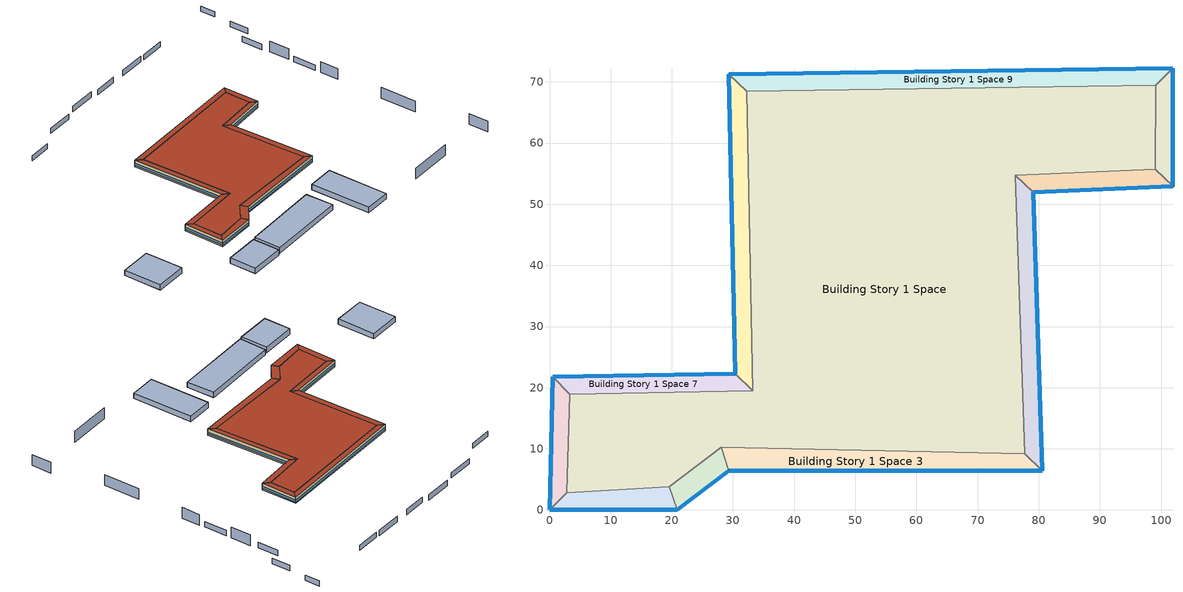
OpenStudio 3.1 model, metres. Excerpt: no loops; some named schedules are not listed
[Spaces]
Building Story 1 Space
 floor ground: 99.05,55.73 76.13,54.69 77.68,9.22 28.06,10.22 19.61,3.79 2.86,2.8 3.32,18.94 33.21,19.5 32.21,68.49 99.13,69.42 z0
 wall adiabatic (Typical Interior Wall): 76.13,54.69 99.05,55.73 99.13,69.42 32.21,68.49 33.21,19.5 3.32,18.94 2.86,2.8 19.61,3.79 28.06,10.22 77.68,9.22 76.13,54.69 z0:3.6
 roof outside: 99.13,69.42 32.21,68.49 33.21,19.5 3.32,18.94 2.86,2.8 19.61,3.79 28.06,10.22 77.68,9.22 76.13,54.69 99.05,55.73 z3.6
Building Story 1 Space 1
 floor ground: 101.94,52.96 79.06,51.97 76.13,54.69 99.05,55.73 z0
 wall outside: 79.06,51.97 101.94,52.96 z0:3.6
 wall adiabatic (Typical Interior Wall): 101.94,52.96 99.05,55.73 76.13,54.69 79.06,51.97 z0:3.6
 window: 79.09,51.97 101.91,52.96 z0.76:1.84
 roof outside: 99.05,55.73 76.13,54.69 79.06,51.97 101.94,52.96 z3.6
Building Story 1 Space 2
 floor ground: 79.06,51.97 80.56,6.43 77.68,9.22 76.13,54.69 z0
 wall outside: 80.56,6.43 79.06,51.97 z0:3.6
 wall adiabatic (Typical Interior Wall): 79.06,51.97 76.13,54.69 77.68,9.22 80.56,6.43 z0:3.6
 window: 80.55,6.46 79.06,51.94 z0.76:1.84
 roof outside: 76.13,54.69 77.68,9.22 80.56,6.43 79.06,51.97 z3.6
Building Story 1 Space 3
 floor ground: 80.56,6.43 29.34,6.43 28.06,10.22 77.68,9.22 z0
 wall outside: 29.34,6.43 80.56,6.43 z0:3.6
 wall adiabatic (Typical Interior Wall): 80.56,6.43 77.68,9.22 28.06,10.22 29.34,6.43 z0:3.6
 window: 29.36,6.43 80.53,6.43 z0.76:1.84
 roof outside: 77.68,9.22 28.06,10.22 29.34,6.43 80.56,6.43 z3.6
Building Story 1 Space 4
 floor ground: 29.34,6.43 20.88,0 19.61,3.79 28.06,10.22 z0
 wall outside: 20.88,0 29.34,6.43 z0:3.6
 wall adiabatic (Typical Interior Wall): 29.34,6.43 28.06,10.22 19.61,3.79 20.88,0 z0:3.6
 window: 20.91,0.02 29.32,6.42 z0.76:1.85
 roof outside: 28.06,10.22 19.61,3.79 20.88,0 29.34,6.43 z3.6
Building Story 1 Space 5
 floor ground: 20.88,0 0,0 2.86,2.8 19.61,3.79 z0
 wall outside: 0,0 20.88,0 z0:3.6
 wall adiabatic (Typical Interior Wall): 20.88,0 19.61,3.79 2.86,2.8 0,0 z0:3.6
 window: 0.03,0 20.86,0 z0.76:1.84
 roof outside: 19.61,3.79 2.86,2.8 0,0 20.88,0 z3.6
Building Story 1 Space 6
 floor ground: 0,0 0.5,21.78 3.32,18.94 2.86,2.8 z0
 wall outside: 0.5,21.78 0,0 z0:3.6
 wall adiabatic (Typical Interior Wall): 0,0 2.86,2.8 3.32,18.94 0.5,21.78 z0:3.6
 window: 0.5,21.75 0,0.03 z0.76:1.84
 roof outside: 2.86,2.8 3.32,18.94 0.5,21.78 0,0 z3.6
Building Story 1 Space 7
 floor ground: 0.5,21.78 30.33,22.27 33.21,19.5 3.32,18.94 z0
 wall outside: 30.33,22.27 0.5,21.78 z0:3.6
 wall adiabatic (Typical Interior Wall): 0.5,21.78 3.32,18.94 33.21,19.5 30.33,22.27 z0:3.6
 window: 30.31,22.27 0.52,21.78 z0.76:1.84
 roof outside: 3.32,18.94 33.21,19.5 30.33,22.27 0.5,21.78 z3.6
Building Story 1 Space 8
 floor ground: 30.33,22.27 29.34,71.27 32.21,68.49 33.21,19.5 z0
 wall outside: 29.34,71.27 30.33,22.27 z0:3.6
 wall adiabatic (Typical Interior Wall): 30.33,22.27 33.21,19.5 32.21,68.49 29.34,71.27 z0:3.6
 window: 29.34,71.25 30.33,22.3 z0.76:1.84
 roof outside: 33.21,19.5 32.21,68.49 29.34,71.27 30.33,22.27 z3.6
Building Story 1 Space 9
 floor ground: 29.34,71.27 101.94,72.26 99.13,69.42 32.21,68.49 z0
 wall outside: 101.94,72.26 29.34,71.27 z0:3.6
 wall adiabatic (Typical Interior Wall): 29.34,71.27 32.21,68.49 99.13,69.42 101.94,72.26 z0:3.6
 window: 101.91,72.26 29.36,71.27 z0.76:1.84
 roof outside: 32.21,68.49 99.13,69.42 101.94,72.26 29.34,71.27 z3.6
Building Story 1 Space 10
 floor ground: 101.94,72.26 101.94,52.96 99.05,55.73 99.13,69.42 z0
 wall outside: 101.94,52.96 101.94,72.26 z0:3.6
 wall adiabatic (Typical Interior Wall): 101.94,72.26 99.13,69.42 99.05,55.73 101.94,52.96 z0:3.6
 window: 101.94,52.99 101.94,72.24 z0.76:1.84
 roof outside: 99.13,69.42 99.05,55.73 101.94,52.96 101.94,72.26 z3.6
shading: 121.02,-40.47 97.42,-40.52 / 148.05,-34.73 148.05,-45.37 / 141.68,11 141.68,-8.55 / 142.32,75.14 142.32,64.38 / 142.49,46.2 142.49,36.3 z0:6; 141.58,90.24 141.58,79.1 / 142.32,61.28 142.32,49.03 / 148.36,102.02 148.36,92.12 / 150.59,120.34 150.59,112.42 / 28.72,118.83 42.93,118.83 / 49.15,120.81 63.94,120.81 / 67.05,119.45 79.48,119.45 / 86.57,119.21 100.86,119.21 / 102.73,118.83 115.91,118.83 / 5.54,112.76 17.62,112.76 / 9.59,-10.68 -8.98,-10.68 / -8.98,-10.68 -8.98,-25.17 / -8.98,-25.17 9.59,-25.17 / 9.59,-25.17 9.59,-10.68 / 11.09,-24.67 54.25,-24.17 / 54.25,-24.17 53.75,-9.18 / 53.75,-9.18 11.59,-10.18 / 11.59,-10.18 11.09,-24.67 / 76.05,-39.07 76.05,-6.4 / 76.05,-6.4 62.12,-6.4 / 62.12,-6.4 62.12,-39.07 / 62.12,-39.07 76.05,-39.07 / -45.62,2.8 -28.56,2.8 / -28.56,2.8 -28.56,23.29 / -28.56,23.29 -45.62,23.29 / -45.62,23.29 -45.62,2.8 z0:3; 9.59,-25.17 -8.98,-25.17 -8.98,-10.68 9.59,-10.68 z0; 9.59,-10.68 -8.98,-10.68 -8.98,-25.17 9.59,-25.17 z3; 53.75,-9.18 11.59,-10.18 11.09,-24.67 54.25,-24.17 z3; 54.25,-24.17 11.09,-24.67 11.59,-10.18 53.75,-9.18 z0; 76.05,-39.07 62.12,-39.07 62.12,-6.4 76.05,-6.4 z0; 76.05,-6.4 62.12,-6.4 62.12,-39.07 76.05,-39.07 z3; -28.56,23.29 -28.56,2.8 -45.62,2.8 -45.62,23.29 z0; -45.62,23.29 -45.62,2.8 -28.56,2.8 -28.56,23.29 z3
[Site]
Long Beach Daugherty Fld_CA_USA: Latitude {deg}=33.7117; Longitude {deg}=-117.995; Time Zone {hr}=-8; Elevation {m}=8; Terrain=City
[Site:WaterMainsTemperature]
Calculation Method=Correlation; Annual Average Outdoor Air Temperature {C}=17.475; Maximum Difference In Monthly Average Outdoor Air Temperatures {deltaC}=8.8
[SizingPeriod:DesignDay] Barometric Pressure {Pa}=101229; Sky Clearness=0; Rain Indicator=0; Snow Indicator=0; Day of Month=21; Daylight Saving Time Indicator=0; Humidity Indicating Type=Wetbulb; Dry-Bulb Temperature Range Modifier Type=DefaultMultipliers
Name | Maximum Dry-Bulb Temperature {C} | Daily Dry-Bulb Temperature Range {deltaC} | Humidity Indicating Conditions at Maximum Dry-Bulb | Wind Speed {m/s} | Wind Direction {deg} | Month | Day Type | Solar Model Indicator | ASHRAE Taub | ASHRAE Taud
Long Beach Daugherty Fld Ann Clg .4% Condns DB=>MWB 1 | 32.9 | 9.5 | 20 | 4.1 | 280 | 8 | SummerDesignDay | ASHRAETau | 0.45 | 2.074
Long Beach Daugherty Fld Ann Clg .4% Condns WB=>MDB 1 | 28.8 | 9.5 | 22.5 | 4.1 | 280 | 8 | SummerDesignDay | ASHRAETau | 0.45 | 2.074
Long Beach Daugherty Fld Ann Htg 99.6% Condns DB 1 | 5.1 | 0 | 5.1 | 1.2 | 300 | 12 | WinterDesignDay | ASHRAEClearSky
[ClimateZones]
Climate Zone Institution Name 1=CEC; Climate Zone Document Name 1=California Climate Zone Descriptions; Climate Zone Document Year 1=1995; Climate Zone Value 1=6
[Site:GroundTemperature:FCfactorMethod]
January Ground Temperature {C}=18.1; February Ground Temperature {C}=13.6; March Ground Temperature {C}=12.6; April Ground Temperature {C}=12.5; May Ground Temperature {C}=13.9; June Ground Temperature {C}=13.8; July Ground Temperature {C}=13.9; August Ground Temperature {C}=16.8; September Ground Temperature {C}=19.4; October Ground Temperature {C}=21; November Ground Temperature {C}=20; December Ground Temperature {C}=20.6
[Building]
Oak Ln 17241: Nominal Floor to Floor Height {m}=3.6; Default Construction Set=Res DEER 2003 - EPr - CEC T24-CEC6; Standards Number of Stories=1; Standards Number of Above Ground Stories=1; Standards Building Type=EPr; Standards Number of Living Units=0
[DefaultConstructionSet]
Res DEER 2003 - EPr - CEC T24-CEC6: Default Exterior Surface Constructions=Default Surface Constructions 1; Default Interior Surface Constructions=Default Surface Constructions 2; Default Ground Contact Surface Constructions=Default Surface Constructions 3; Default Exterior SubSurface Constructions=Default Sub Surface Constructions 1; Default Interior SubSurface Constructions=Default Sub Surface Constructions 2; Interior Partition Construction=Typical Interior Partition
[DefaultSurfaceConstructions]
Name | Floor Construction | Wall Construction | Roof Ceiling Construction
Default Surface Constructions 1 | DEER Uncarpeted 6in Slab Floor | DEER Insulated Wood Framed Exterior Wall R-11.31 | DEER Wood Framed Roof R-12.82
Default Surface Constructions 2 | DEER Carpeted 6in Slab Floor | Typical Interior Wall | DEER Carpeted 6in Slab Floor
Default Surface Constructions 3 | DEER Carpeted 6in Slab Floor | Typical Uninsulated Basement Mass Wall
[Construction]
DEER Uncarpeted 6in Slab Floor: Typical Insulation R-9.81, 6 in. Normalweight Concrete Floor
DEER Insulated Wood Framed Exterior Wall R-11.31: 25mm Stucco, 5/8 in. Gypsum Board, Typical Insulation R-9.81, 5/8 in. Gypsum Board
DEER Wood Framed Roof R-12.82: Roof Membrane, Typical Insulation R-12.31, Metal Roof Surface
DEER Carpeted 6in Slab Floor: Typical Insulation, 6 in. Normalweight Concrete Floor, Typical Carpet Pad
Typical Interior Wall: G01 13mm gypsum board, G01 13mm gypsum board
Typical Uninsulated Basement Mass Wall: 8 in. Concrete Block Basement Wall
DEER Metal Framed Window U-0.77 SHGC 0.61: Simple Glazing U-1.23 SHGC 0.61
DEER Metal Framed Window U-0.77 SHGC 0.61 1: Simple Glazing U-1.23 SHGC 0.61 1
Typical Uninsulated Swinging Door: Typical Insulation
U 0.98 SHGC 0.68 Sgl Ref-B-H Clr 6mm: REF B CLEAR HI 6MM
Typical Insulated Metal Door: F08 Metal surface, Typical Insulation
DEER Skylight U-1.42 SHGC 0.61: Simple Glazing U-1.23 SHGC 0.61 2
Typical Interior Window: Clear 3mm
Typical Interior Door; Typical Interior Partition: G05 25mm wood
InteriorFurnishings 1: Std Wood 6inch 1
InteriorFurnishings 2: Std Wood 6inch 2
[Material:NoMass] Roughness=Smooth; Thermal Absorptance=0.9; Solar Absorptance=0.7
Name | Thermal Resistance {m2-K/W} | Visible Absorptance
Typical Insulation R-9.81 | 1.72823 | 0.7
Typical Insulation R-12.31 | 2.16849 | 0.7
Typical Insulation | 0.0282222 | 0.7
Typical Carpet Pad | 0.21648 | 0.8
[Material] Thermal Absorptance=0.9
Name | Roughness | Thickness {m} | Conductivity {W/m-K} | Density {kg/m3} | Specific Heat {J/kg-K} | Solar Absorptance | Visible Absorptance
6 in. Normalweight Concrete Floor | MediumRough | 0.1524 | 2.31 | 2322 | 832 | 0.7 | 0.7
25mm Stucco | Smooth | 0.0254 | 0.72 | 1856 | 840 | 0.7 | 0.7
5/8 in. Gypsum Board | MediumSmooth | 0.0159 | 0.16 | 800 | 1090 | 0.7 | 0.7
Roof Membrane | VeryRough | 0.0095 | 0.16 | 1121.29 | 1460 | 0.7 | 0.7
Metal Roof Surface; F08 Metal surface | Smooth | 0.0008 | 45.28 | 7824 | 500 | 0.7 | 0.7
G01 13mm gypsum board | Smooth | 0.0127 | 0.160031 | 800.001 | 1090.73 | 0.7 | 0.5
8 in. Concrete Block Basement Wall | MediumRough | 0.2032 | 1.326 | 1842 | 912 | 0.7 | 0.7
G05 25mm wood | MediumSmooth | 0.0254 | 0.15 | 608 | 1630 | 0.5 | 0.5
Std Wood 6inch 1; Std Wood 6inch 2 | MediumSmooth | 0.15 | 0.12 | 540 | 1210 | 0.7 | 0.7
[DefaultSubSurfaceConstructions]
Name | Fixed Window Construction | Operable Window Construction | Door Construction | Glass Door Construction | Overhead Door Construction | Skylight Construction | Tubular Daylight Dome Construction | Tubular Daylight Diffuser Construction
Default Sub Surface Constructions 1 | DEER Metal Framed Window U-0.77 SHGC 0.61 | DEER Metal Framed Window U-0.77 SHGC 0.61 1 | Typical Uninsulated Swinging Door | U 0.98 SHGC 0.68 Sgl Ref-B-H Clr 6mm | Typical Insulated Metal Door | DEER Skylight U-1.42 SHGC 0.61 | Typical Interior Window | Typical Interior Window
Default Sub Surface Constructions 2 | Typical Interior Window | Typical Interior Window | Typical Interior Door
[WindowMaterial:SimpleGlazingSystem] U-Factor {W/m2-K}=7; Solar Heat Gain Coefficient=0.61; Visible Transmittance=0.25
Simple Glazing U-1.23 SHGC 0.61; Simple Glazing U-1.23 SHGC 0.61 1; Simple Glazing U-1.23 SHGC 0.61 2
[WindowMaterial:Glazing] Optical Data Type=SpectralAverage; Infrared Transmittance at Normal Incidence=0; Front Side Infrared Hemispherical Emissivity=0.84; Conductivity {W/m-K}=0.9; Dirt Correction Factor for Solar and Visible Transmittance=1; Solar Diffusing=No
Name | Thickness {m} | Solar Transmittance at Normal Incidence | Front Side Solar Reflectance at Normal Incidence | Back Side Solar Reflectance at Normal Incidence | Visible Transmittance at Normal Incidence | Front Side Visible Reflectance at Normal Incidence | Back Side Visible Reflectance at Normal Incidence | Back Side Infrared Hemispherical Emissivity
REF B CLEAR HI 6MM | 0.006 | 0.24 | 0.16 | 0.32 | 0.3 | 0.16 | 0.29 | 0.6
Clear 3mm | 0.003 | 0.837 | 0.075 | 0.075 | 0.898 | 0.081 | 0.081 | 0.84
[People:Definition] Number of People Calculation Method=People/Area; Fraction Radiant=0.3
Name | People per Space Floor Area {person/m2}
EPr Classroom People Definition | 0.358438
EPr CorridorStairway People Definition | 0.0721182
EPr Dining People Definition | 0.477918
EPr Gymnasium People Definition | 0.14316
EPr Kitchen People Definition | 0.0355209
[Lights:Definition] Design Level Calculation Method=Watts/Area
Name | Watts per Space Floor Area {W/m2}
EPr Classroom Lights Definition (-67.53 percent change) | 4.1935
EPr CorridorStairway Lights Definition (-67.53 percent change) | 2.09675
EPr Dining Lights Definition (-67.53 percent change) | 4.54296
EPr Gymnasium Lights Definition (-67.53 percent change) | 3.49459
EPr Kitchen Lights Definition (-67.53 percent change) | 5.9408
[ElectricEquipment:Definition] Design Level Calculation Method=Watts/Area; Fraction Latent=0; Fraction Radiant=0.5
Name | Watts per Space Floor Area {W/m2} | Fraction Lost
EPr Classroom Elec Equip Definition (103.32 percent change) | 21.8847 | 0
EPr CorridorStairway Elec Equip Definition (103.32 percent change) | 4.37694 | 0
EPr Dining Elec Equip Definition (103.32 percent change); EPr Gymnasium Elec Equip Definition (103.32 percent change) | 10.9423 | 0
EPr Kitchen Elec Equip Definition (103.32 percent change) | 31.8422
[DesignSpecification:OutdoorAir]
Blended OA: Outdoor Air Method=Sum; Outdoor Air Flow per Person {m3/s-person}=0; Outdoor Air Flow per Floor Area {m3/s-m2}=0.0022733; Outdoor Air Flow Rate {m3/s}=0; Outdoor Air Flow Air Changes per Hour {1/hr}=0
[DefaultScheduleSet]
Story Ground Blended Space Type Schedule Set
[GasEquipment:Definition]
EPr Kitchen Gas Equip Definition: Design Level Calculation Method=Watts/Area; Watts per Space Floor Area {W/m2}=10.284; Fraction Latent=0.1
[SpaceInfiltration:DesignFlowRate] Space or SpaceType=Story Ground Blended Space Type; Schedule=Always On Discrete; Design Flow Rate Calculation Method=Flow/ExteriorArea; Constant Term Coefficient=0; Temperature Term Coefficient=0; Velocity Term Coefficient=0.224; Velocity Squared Term Coefficient=0
Name | Flow per Exterior Surface Area {m3/s-m2}
EPr Classroom A  - Story Ground Infiltration; EPr Classroom C  - Story Ground Infiltration | 5.09024e-06
EPr Classroom A end_a - Story Ground Infiltration; EPr Classroom C end_a - Story Ground Infiltration; EPr Gymnasium A end_b - Story Ground Infiltration; EPr Gymnasium C end_b - Story Ground Infiltration | 1.04089e-06
EPr Classroom B end_a - Story Ground Infiltration; EPr Gymnasium B end_b - Story Ground Infiltration | 4.25221e-06
EPr CorridorStairway A  - Story Ground Infiltration; EPr CorridorStairway C  - Story Ground Infiltration | 1.05862e-06
EPr Dining A  - Story Ground Infiltration; EPr Dining C  - Story Ground Infiltration | 1.58793e-06
EPr Gymnasium A  - Story Ground Infiltration; EPr Gymnasium C  - Story Ground Infiltration | 1.06748e-06
EPr Kitchen A  - Story Ground Infiltration; EPr Kitchen C  - Story Ground Infiltration | 7.41034e-07
[Exterior:Lights:Definition]
Name | Design Level {W}
Parking Areas and Drives Def (W/ft^2) | 0.00685608
Building Facades Def (W/ft^2) | 0.0342804
Main Entries Def (W/ft) | 5.14206
Other Doors Def (W/ft) | 3.42804
[Exterior:Lights] Control Option=AstronomicalClock
Name | Exterior Lights Definition | Schedule | Multiplier
Parking Areas and Drives | Parking Areas and Drives Def (W/ft^2) | Always On Discrete | 18592.3
Building Facades | Building Facades Def (W/ft^2) | Schedule Ruleset 1 | 9153.29
Main Entries | Main Entries Def (W/ft) | Always On Discrete | 74.4736
Other Doors | Other Doors Def (W/ft) | Always On Discrete | 61.4407
[ThermostatSetpoint:DualSetpoint] Heating Setpoint Temperature Schedule=D_EPr_All_HTemp_Yr 1 adjusted by 0 F; Cooling Setpoint Temperature Schedule=D_EPr_All_CTemp_Yr 1 adjusted by 0 F
Story Ground Blended Space Type Thermostat; Story Ground Blended Space Type Thermostat 1; Story Ground Blended Space Type Thermostat 2; Story Ground Blended Space Type Thermostat 3; Story Ground Blended Space Type Thermostat 4; Story Ground Blended Space Type Thermostat 5; Story Ground Blended Space Type Thermostat 6; Story Ground Blended Space Type Thermostat 7; Story Ground Blended Space Type Thermostat 8; Story Ground Blended Space Type Thermostat 9; Story Ground Blended Space Type Thermostat 10
[InternalMass:Definition] Design Level Calculation Method=SurfaceArea/Area; Surface Area per Space Floor Area=2
Name | Construction
Internal Mass Definition 2 | InteriorFurnishings 1
Internal Mass Definition 3 | InteriorFurnishings 2
[InternalMass]
Name | Internal Mass Definition | Space or SpaceType | Multiplier
EPr Kitchen B  - Story Ground Mass | Internal Mass Definition 2 | Story Ground Blended Space Type | 0.0562345
EPr Classroom C end_a - Story Ground Mass; EPr Gymnasium C end_b - Story Ground Mass; EPr Classroom A end_a - Story Ground Mass; EPr Gymnasium A end_b - Story Ground Mass | Internal Mass Definition 2 | Story Ground Blended Space Type | 0.00483393
EPr Classroom B end_a - Story Ground Mass; EPr Gymnasium B end_b - Story Ground Mass | Internal Mass Definition 2 | Story Ground Blended Space Type | 0.0394948
EPr Classroom A  - Story Ground Mass; EPr Classroom C  - Story Ground Mass | Internal Mass Definition 2 | Story Ground Blended Space Type | 0.0472785
EPr Classroom B  - Story Ground Mass | Internal Mass Definition 2 | Story Ground Blended Space Type | 0.38628
EPr Kitchen A  - Story Ground Mass; EPr Kitchen C  - Story Ground Mass | Internal Mass Definition 2 | Story Ground Blended Space Type | 0.00688277
EPr Gymnasium B  - Story Ground Mass | Internal Mass Definition 2 | Story Ground Blended Space Type | 0.0810077
EPr CorridorStairway A  - Story Ground Mass; EPr CorridorStairway C  - Story Ground Mass | Internal Mass Definition 2 | Story Ground Blended Space Type | 0.00983253
EPr CorridorStairway B  - Story Ground Mass | Internal Mass Definition 2 | Story Ground Blended Space Type | 0.0803349
EPr Dining A  - Story Ground Mass; EPr Dining C  - Story Ground Mass | Internal Mass Definition 2 | Story Ground Blended Space Type | 0.0147488
EPr Dining B  - Story Ground Mass | Internal Mass Definition 2 | Story Ground Blended Space Type | 0.120502
EPr Gymnasium A  - Story Ground Mass; EPr Gymnasium C  - Story Ground Mass | Internal Mass Definition 2 | Story Ground Blended Space Type | 0.00991486
Building Story 1 Space 4 Mass | Internal Mass Definition 3 | Building Story 1 Space 4 | 1
Building Story 1 Space Mass | Internal Mass Definition 3 | Building Story 1 Space | 1
Building Story 1 Space 7 Mass | Internal Mass Definition 3 | Building Story 1 Space 7 | 1
Building Story 1 Space 1 Mass | Internal Mass Definition 3 | Building Story 1 Space 1 | 1
Building Story 1 Space 6 Mass | Internal Mass Definition 3 | Building Story 1 Space 6 | 1
Building Story 1 Space 2 Mass | Internal Mass Definition 3 | Building Story 1 Space 2 | 1
Building Story 1 Space 3 Mass | Internal Mass Definition 3 | Building Story 1 Space 3 | 1
Building Story 1 Space 5 Mass | Internal Mass Definition 3 | Building Story 1 Space 5 | 1
Building Story 1 Space 9 Mass | Internal Mass Definition 3 | Building Story 1 Space 9 | 1
Building Story 1 Space 8 Mass | Internal Mass Definition 3 | Building Story 1 Space 8 | 1
Building Story 1 Space 10 Mass | Internal Mass Definition 3 | Building Story 1 Space 10 | 1
[People] Space or SpaceType=Story Ground Blended Space Type; Work Efficiency Schedule=Work Efficiency Schedule; Clothing Insulation Schedule=Clothing Schedule; Air Velocity Schedule=Air Velocity Schedule
Name | People Definition | Number of People Schedule | Activity Level Schedule | Multiplier
EPr Gymnasium People 1 | EPr Gymnasium People Definition | D_EPr_Gym_Occup_Yr | DEER Activity 331W/person | 0.15
EPr Dining People 1 | EPr Dining People Definition | D_EPr_Caf_Occup_Yr | DEER Activity 161W/person | 0.15
EPr Classroom People 1 | EPr Classroom People Definition | D_EPr_Clrm_Occup_Yr | DEER Activity 117W/person | 0.53
EPr CorridorStairway People 1 | EPr CorridorStairway People Definition | D_EPr_Clrm_Occup_Yr | DEER Activity 147W/person | 0.1
EPr Kitchen People 1 | EPr Kitchen People Definition | D_EPr_Ktchn_Occup_Yr | DEER Activity 220W/person | 0.07
[Lights] Space or SpaceType=Story Ground Blended Space Type; Fraction Replaceable=0
Name | Lights Definition | Schedule | Multiplier
EPr Gymnasium Lights 1 | EPr Gymnasium Lights Definition (-67.53 percent change) | D17_EPr_Gym_LF_Yr | 0.15
EPr Dining Lights 1 | EPr Dining Lights Definition (-67.53 percent change) | D17_EPr_Din_LF_Yr | 0.15
EPr Classroom Lights 1 | EPr Classroom Lights Definition (-67.53 percent change) | D17_EPr_Clrm_LF_Yr | 0.53
EPr CorridorStairway Lights 1 | EPr CorridorStairway Lights Definition (-67.53 percent change) | D17_EPr_Cordr_LF_Yr | 0.1
EPr Kitchen Lights 1 | EPr Kitchen Lights Definition (-67.53 percent change) | D17_EPr_Ktchn_LF_Yr | 0.07
[ElectricEquipment] Space or SpaceType=Story Ground Blended Space Type
Name | Electric Equipment Definition | Schedule | Multiplier
EPr Gymnasium Elec Equip 1 | EPr Gymnasium Elec Equip Definition (103.32 percent change) | D_EPr_Gym_Misc_Yr | 0.15
EPr Dining Elec Equip 1 | EPr Dining Elec Equip Definition (103.32 percent change) | D_EPr_Caf_Misc_Yr | 0.15
EPr Classroom Elec Equip 1 | EPr Classroom Elec Equip Definition (103.32 percent change) | D_EPr_Clrm_Misc_Yr | 0.53
EPr CorridorStairway Elec Equip 1 | EPr CorridorStairway Elec Equip Definition (103.32 percent change) | D_EPr_Clrm_Misc_Yr | 0.1
EPr Kitchen Elec Equip 1 | EPr Kitchen Elec Equip Definition (103.32 percent change) | D_EPr_Ktchn_Misc_Yr | 0.07
[GasEquipment]
EPr Kitchen Gas Equip 1: Gas Equipment Definition=EPr Kitchen Gas Equip Definition; Space or SpaceType=Story Ground Blended Space Type; Schedule=D_EPr_Ktchn_Cook_Yr; Multiplier=0.07
[SpaceType]
Story Ground Blended Space Type: Default Schedule Set=Story Ground Blended Space Type Schedule Set; Design Specification Outdoor Air Object=Blended OA; Standards Building Type=EPr; Standards Space Type=Classroom
[Space] Space Type=Story Ground Blended Space Type; Building Story=Building Story 1
Name | Thermal Zone
Building Story 1 Space | Building Story 1 ThermalZone
Building Story 1 Space 1 | Building Story 1 ThermalZone 1
Building Story 1 Space 2 | Building Story 1 ThermalZone 2
Building Story 1 Space 3 | Building Story 1 ThermalZone 3
Building Story 1 Space 4 | Building Story 1 ThermalZone 4
Building Story 1 Space 5 | Building Story 1 ThermalZone 5
Building Story 1 Space 6 | Building Story 1 ThermalZone 6
Building Story 1 Space 7 | Building Story 1 ThermalZone 7
Building Story 1 Space 8 | Building Story 1 ThermalZone 8
Building Story 1 Space 9 | Building Story 1 ThermalZone 9
Building Story 1 Space 10 | Building Story 1 ThermalZone 10
[BuildingStory]
Building Story 1: Nominal Z Coordinate {m}=3.6; Nominal Floor to Floor Height {m}=3.6
[ThermalZone] Use Ideal Air Loads=No
Name | Thermostat
Building Story 1 ThermalZone | Story Ground Blended Space Type Thermostat
Building Story 1 ThermalZone 1 | Story Ground Blended Space Type Thermostat 1
Building Story 1 ThermalZone 2 | Story Ground Blended Space Type Thermostat 3
Building Story 1 ThermalZone 3 | Story Ground Blended Space Type Thermostat 4
Building Story 1 ThermalZone 4 | Story Ground Blended Space Type Thermostat 5
Building Story 1 ThermalZone 5 | Story Ground Blended Space Type Thermostat 6
Building Story 1 ThermalZone 6 | Story Ground Blended Space Type Thermostat 7
Building Story 1 ThermalZone 7 | Story Ground Blended Space Type Thermostat 8
Building Story 1 ThermalZone 8 | Story Ground Blended Space Type Thermostat 9
Building Story 1 ThermalZone 9 | Story Ground Blended Space Type Thermostat 10
Building Story 1 ThermalZone 10 | Story Ground Blended Space Type Thermostat 2
[Schedule:Ruleset]
Name | Default Day Schedule | Summer Design Day Schedule | Winter Design Day Schedule
Clothing Schedule | Clothing Schedule Default Winter Clothes
Air Velocity Schedule | Air Velocity Schedule Default
Work Efficiency Schedule | Work Efficiency Schedule Default
D_EPr_Clrm_Occup_Yr | D_EPr_Clrm_Occup_Yr Default | D_EPr_Clrm_Occup_Yr Summer Design Day | D_EPr_Clrm_Occup_Yr Winter Design Day 4
DEER Activity 117W/person | DEER Activity 117W/person Default | DEER Activity 117W/person Summer Design Day | DEER Activity 117W/person Winter Design Day
D17_EPr_Clrm_LF_Yr | D17_EPr_Clrm_LF_Yr Default | D17_EPr_Clrm_LF_Yr Summer Design Day | D17_EPr_Clrm_LF_Yr Winter Design Day 4
D_EPr_Clrm_Misc_Yr | D_EPr_Clrm_Misc_Yr Default | D_EPr_Clrm_Misc_Yr Summer Design Day | D_EPr_Clrm_Misc_Yr Winter Design Day 4
DEER Activity 147W/person | DEER Activity 147W/person Default | DEER Activity 147W/person Summer Design Day | DEER Activity 147W/person Winter Design Day
D17_EPr_Cordr_LF_Yr | D17_EPr_Cordr_LF_Yr Default | D17_EPr_Cordr_LF_Yr Summer Design Day | D17_EPr_Cordr_LF_Yr Winter Design Day 4
D_EPr_Caf_Occup_Yr | D_EPr_Caf_Occup_Yr Default | D_EPr_Caf_Occup_Yr Summer Design Day | D_EPr_Caf_Occup_Yr Winter Design Day 4
DEER Activity 161W/person | DEER Activity 161W/person Default | DEER Activity 161W/person Summer Design Day | DEER Activity 161W/person Winter Design Day
D17_EPr_Din_LF_Yr | D17_EPr_Din_LF_Yr Default | D17_EPr_Din_LF_Yr Summer Design Day | D17_EPr_Din_LF_Yr Winter Design Day 4
D_EPr_Caf_Misc_Yr | D_EPr_Caf_Misc_Yr Default | D_EPr_Caf_Misc_Yr Summer Design Day | D_EPr_Caf_Misc_Yr Winter Design Day 4
D_EPr_Gym_Occup_Yr | D_EPr_Gym_Occup_Yr Default | D_EPr_Gym_Occup_Yr Summer Design Day | D_EPr_Gym_Occup_Yr Winter Design Day 4
DEER Activity 331W/person | DEER Activity 331W/person Default | DEER Activity 331W/person Summer Design Day | DEER Activity 331W/person Winter Design Day
D17_EPr_Gym_LF_Yr | D17_EPr_Gym_LF_Yr Default | D17_EPr_Gym_LF_Yr Summer Design Day | D17_EPr_Gym_LF_Yr Winter Design Day 4
D_EPr_Gym_Misc_Yr | D_EPr_Gym_Misc_Yr Default | D_EPr_Gym_Misc_Yr Summer Design Day | D_EPr_Gym_Misc_Yr Winter Design Day 4
D_EPr_Ktchn_Occup_Yr | D_EPr_Ktchn_Occup_Yr Default | D_EPr_Ktchn_Occup_Yr Summer Design Day | D_EPr_Ktchn_Occup_Yr Winter Design Day 4
DEER Activity 220W/person | DEER Activity 220W/person Default | DEER Activity 220W/person Summer Design Day | DEER Activity 220W/person Winter Design Day
D17_EPr_Ktchn_LF_Yr | D17_EPr_Ktchn_LF_Yr Default | D17_EPr_Ktchn_LF_Yr Summer Design Day | D17_EPr_Ktchn_LF_Yr Winter Design Day 4
D_EPr_Ktchn_Misc_Yr | D_EPr_Ktchn_Misc_Yr Default | D_EPr_Ktchn_Misc_Yr Summer Design Day | D_EPr_Ktchn_Misc_Yr Winter Design Day 4
D_EPr_Ktchn_Cook_Yr | D_EPr_Ktchn_Cook_Yr Default | D_EPr_Ktchn_Cook_Yr Summer Design Day | D_EPr_Ktchn_Cook_Yr Winter Design Day 4
Schedule Ruleset 1 | Schedule Day 161
D_EPr_All_CTemp_Yr 1 adjusted by 0 F | D_EPr_All_CTemp_Yr Default 1 | D_EPr_All_CTemp_Yr Summer Design Day 1 | D_EPr_All_CTemp_Yr Winter Design Day 5
D_EPr_All_HTemp_Yr 1 adjusted by 0 F | D_EPr_All_HTemp_Yr Default 1 | D_EPr_All_HTemp_Yr Summer Design Day 1 | D_EPr_All_HTemp_Yr Winter Design Day 5
[Schedule:Day]
Clothing Schedule Default Winter Clothes; D_EPr_Clrm_Occup_Yr Summer Design Day; D17_EPr_Clrm_LF_Yr Summer Design Day; D_EPr_Clrm_Misc_Yr Summer Design Day; D17_EPr_Cordr_LF_Yr Summer Design Day; D_EPr_Caf_Occup_Yr Summer Design Day; D17_EPr_Din_LF_Yr Summer Design Day; D_EPr_Caf_Misc_Yr Summer Design Day; D_EPr_Gym_Occup_Yr Summer Design Day; D17_EPr_Gym_LF_Yr Summer Design Day; D_EPr_Gym_Misc_Yr Summer Design Day; D_EPr_Ktchn_Occup_Yr Summer Design Day; D17_EPr_Ktchn_LF_Yr Summer Design Day; D_EPr_Ktchn_Misc_Yr Summer Design Day; D_EPr_Ktchn_Cook_Yr Summer Design Day: 24, 0, 1
Air Velocity Schedule Default: 24, 0, 0.2
Work Efficiency Schedule Default; D_EPr_Clrm_Occup_Yr Winter Design Day 4; D17_EPr_Clrm_LF_Yr Winter Design Day 4; D_EPr_Clrm_Misc_Yr Winter Design Day 4; D17_EPr_Cordr_LF_Yr Winter Design Day 4; D_EPr_Caf_Occup_Yr Winter Design Day 4; D17_EPr_Din_LF_Yr Winter Design Day 4; D_EPr_Caf_Misc_Yr Winter Design Day 4; D_EPr_Gym_Occup_Yr Winter Design Day 4; D17_EPr_Gym_LF_Yr Winter Design Day 4; D_EPr_Gym_Misc_Yr Winter Design Day 4; D_EPr_Ktchn_Occup_Yr Winter Design Day 4; D17_EPr_Ktchn_LF_Yr Winter Design Day 4; D_EPr_Ktchn_Misc_Yr Winter Design Day 4; D_EPr_Ktchn_Cook_Yr Winter Design Day 4: 24, 0, 0
D_EPr_Clrm_Occup_Yr Default: 7, 0, 0, 9, 0, 0.6, 14, 0, 1, 18, 0, 0.5, 19, 0, 0.1, 24, 0, 0
DEER Activity 117W/person Default; DEER Activity 117W/person Winter Design Day; DEER Activity 117W/person Summer Design Day: 24, 0, 117
D17_EPr_Clrm_LF_Yr Default; D17_EPr_Cordr_LF_Yr Default: 5, 0, 0.05, 9, 0, 0.6, 15, 0, 1, 19, 0, 0.55, 20, 0, 0.35, 24, 0, 0.1
D_EPr_Clrm_Misc_Yr Default: 9, 0, 0.05, 10, 0, 0.8, 15, 0, 1, 17, 0, 0.55, 20, 0, 0.35, 24, 0, 0.1
DEER Activity 147W/person Default; DEER Activity 147W/person Winter Design Day; DEER Activity 147W/person Summer Design Day: 24, 0, 147
D_EPr_Caf_Occup_Yr Default: 11, 0, 0, 12, 0, 0.1, 13, 0, 0.5, 14, 0, 0.3, 24, 0, 0
DEER Activity 161W/person Default; DEER Activity 161W/person Winter Design Day; DEER Activity 161W/person Summer Design Day: 24, 0, 161
D17_EPr_Din_LF_Yr Default; D_EPr_Caf_Misc_Yr Default: 10, 0, 0.05, 15, 0, 1, 24, 0, 0.05
D_EPr_Gym_Occup_Yr Default: 7, 0, 0, 8, 0, 0.25, 12, 0, 1, 13, 0, 0.7, 15, 0, 1, 17, 0, 0.3, 24, 0, 0
DEER Activity 331W/person Default; DEER Activity 331W/person Winter Design Day; DEER Activity 331W/person Summer Design Day: 24, 0, 331
D17_EPr_Gym_LF_Yr Default: 7, 0, 0.05, 8, 0, 0.5964, 12, 0, 0.9, 13, 0, 0.7786, 15, 0, 0.9, 18, 0, 0.5964, 24, 0, 0.05
D_EPr_Gym_Misc_Yr Default: 7, 0, 0.15, 8, 0, 0.5, 17, 0, 1, 24, 0, 0.15
D_EPr_Ktchn_Occup_Yr Default: 8, 0, 0, 9, 0, 0.5, 15, 0, 1, 24, 0, 0
DEER Activity 220W/person Default; DEER Activity 220W/person Winter Design Day; DEER Activity 220W/person Summer Design Day: 24, 0, 220
D17_EPr_Ktchn_LF_Yr Default: 8, 0, 0.05, 9, 0, 0.75, 15, 0, 1, 24, 0, 0.05
D_EPr_Ktchn_Misc_Yr Default: 8, 0, 0.15, 9, 0, 0.4, 10, 0, 0.8, 11, 0, 0.9, 13, 0, 1, 14, 0, 0.9, 15, 0, 0.7, 24, 0, 0.15
D_EPr_Ktchn_Cook_Yr Default: 8, 0, 0, 9, 0, 0.3, 10, 0, 0.7, 12, 0, 1, 13, 0, 0.8, 14, 0, 0.6, 15, 0, 0.4, 24, 0, 0
Schedule Day 161: 6, 0, 0, 24, 0, 1
D_EPr_All_CTemp_Yr Default 1; D_EPr_All_CTemp_Yr Summer Design Day 1; D_EPr_All_CTemp_Yr Winter Design Day 5: 7, 0, 27.8, 19, 0, 24.4, 24, 0, 27.8
D_EPr_All_HTemp_Yr Default 1; D_EPr_All_HTemp_Yr Summer Design Day 1; D_EPr_All_HTemp_Yr Winter Design Day 5: 7, 0, 17.8, 19, 0, 21.1, 24, 0, 17.8
[Schedule:Rule] Date Specification Type=DateRange
Name | Schedule Ruleset | Rule Order | Day Schedule | Start Month | Start Day | End Month | End Day | Apply Monday | Apply Tuesday | Apply Wednesday | Apply Thursday | Apply Friday | Apply Saturday | Apply Sunday
Schedule Rule 1 | Clothing Schedule | 0 | Clothing Schedule Summer Clothes | 5 | 1 | 9 | 30
Schedule Rule 2 | D_EPr_Clrm_Occup_Yr | 8 | D_EPr_Clrm_Occup_Yr Default|Wkdy Day | 1 | 5 | 4 | 3 | Yes | Yes | Yes | Yes | Yes
Schedule Rule 3 | D_EPr_Clrm_Occup_Yr | 7 | D_EPr_Clrm_Occup_Yr Default|Wkdy Day 1 | 4 | 13 | 6 | 12 | Yes | Yes | Yes | Yes | Yes
Schedule Rule 4 | D_EPr_Clrm_Occup_Yr | 6 | D_EPr_Clrm_Occup_Yr Default|Wkdy Day 2 | 8 | 17 | 12 | 11 | Yes | Yes | Yes | Yes | Yes
Schedule Rule 5 | D_EPr_Clrm_Occup_Yr | 5 | D_EPr_Clrm_Occup_Yr Sat Day | 1 | 5 | 4 | 3 |  |  |  |  |  | Yes
Schedule Rule 6 | D_EPr_Clrm_Occup_Yr | 4 | D_EPr_Clrm_Occup_Yr Sat Day 1 | 4 | 13 | 6 | 12 |  |  |  |  |  | Yes
Schedule Rule 7 | D_EPr_Clrm_Occup_Yr | 3 | D_EPr_Clrm_Occup_Yr Sat Day 2 | 8 | 17 | 12 | 11 |  |  |  |  |  | Yes
Schedule Rule 8 | D_EPr_Clrm_Occup_Yr | 2 | D_EPr_Clrm_Occup_Yr Sun Day | 1 | 5 | 4 | 3 |  |  |  |  |  |  | Yes
Schedule Rule 9 | D_EPr_Clrm_Occup_Yr | 1 | D_EPr_Clrm_Occup_Yr Sun Day 1 | 4 | 13 | 6 | 12 |  |  |  |  |  |  | Yes
Schedule Rule 10 | D_EPr_Clrm_Occup_Yr | 0 | D_EPr_Clrm_Occup_Yr Sun Day 2 | 8 | 17 | 12 | 11 |  |  |  |  |  |  | Yes
Schedule Rule 11 | D17_EPr_Clrm_LF_Yr | 5 | D17_EPr_Clrm_LF_Yr Default|Wkdy Day | 1 | 5 | 4 | 3 | Yes | Yes | Yes | Yes | Yes
Schedule Rule 12 | D17_EPr_Clrm_LF_Yr | 4 | D17_EPr_Clrm_LF_Yr Default|Wkdy Day 1 | 4 | 13 | 6 | 12 | Yes | Yes | Yes | Yes | Yes
Schedule Rule 13 | D17_EPr_Clrm_LF_Yr | 3 | D17_EPr_Clrm_LF_Yr Default|Wkdy Day 2 | 8 | 17 | 12 | 11 | Yes | Yes | Yes | Yes | Yes
Schedule Rule 14 | D17_EPr_Clrm_LF_Yr | 2 | D17_EPr_Clrm_LF_Yr Wknd Day | 1 | 5 | 4 | 3 |  |  |  |  |  | Yes | Yes
Schedule Rule 15 | D17_EPr_Clrm_LF_Yr | 1 | D17_EPr_Clrm_LF_Yr Wknd Day 1 | 4 | 13 | 6 | 12 |  |  |  |  |  | Yes | Yes
Schedule Rule 16 | D17_EPr_Clrm_LF_Yr | 0 | D17_EPr_Clrm_LF_Yr Wknd Day 2 | 8 | 17 | 12 | 11 |  |  |  |  |  | Yes | Yes
Schedule Rule 17 | D_EPr_Clrm_Misc_Yr | 8 | D_EPr_Clrm_Misc_Yr Default|Wkdy Day | 1 | 5 | 4 | 3 | Yes | Yes | Yes | Yes | Yes
Schedule Rule 18 | D_EPr_Clrm_Misc_Yr | 7 | D_EPr_Clrm_Misc_Yr Default|Wkdy Day 1 | 4 | 13 | 6 | 12 | Yes | Yes | Yes | Yes | Yes
Schedule Rule 19 | D_EPr_Clrm_Misc_Yr | 6 | D_EPr_Clrm_Misc_Yr Default|Wkdy Day 2 | 8 | 17 | 12 | 11 | Yes | Yes | Yes | Yes | Yes
Schedule Rule 20 | D_EPr_Clrm_Misc_Yr | 5 | D_EPr_Clrm_Misc_Yr Sat Day | 1 | 5 | 4 | 3 |  |  |  |  |  | Yes
Schedule Rule 21 | D_EPr_Clrm_Misc_Yr | 4 | D_EPr_Clrm_Misc_Yr Sat Day 1 | 4 | 13 | 6 | 12 |  |  |  |  |  | Yes
Schedule Rule 22 | D_EPr_Clrm_Misc_Yr | 3 | D_EPr_Clrm_Misc_Yr Sat Day 2 | 8 | 17 | 12 | 11 |  |  |  |  |  | Yes
Schedule Rule 23 | D_EPr_Clrm_Misc_Yr | 2 | D_EPr_Clrm_Misc_Yr Sun Day | 1 | 5 | 4 | 3 |  |  |  |  |  |  | Yes
Schedule Rule 24 | D_EPr_Clrm_Misc_Yr | 1 | D_EPr_Clrm_Misc_Yr Sun Day 1 | 4 | 13 | 6 | 12 |  |  |  |  |  |  | Yes
Schedule Rule 25 | D_EPr_Clrm_Misc_Yr | 0 | D_EPr_Clrm_Misc_Yr Sun Day 2 | 8 | 17 | 12 | 11 |  |  |  |  |  |  | Yes
Schedule Rule 35 | D17_EPr_Cordr_LF_Yr | 5 | D17_EPr_Cordr_LF_Yr Default|Wkdy Day | 1 | 5 | 4 | 3 | Yes | Yes | Yes | Yes | Yes
Schedule Rule 36 | D17_EPr_Cordr_LF_Yr | 4 | D17_EPr_Cordr_LF_Yr Default|Wkdy Day 1 | 4 | 13 | 6 | 12 | Yes | Yes | Yes | Yes | Yes
Schedule Rule 37 | D17_EPr_Cordr_LF_Yr | 3 | D17_EPr_Cordr_LF_Yr Default|Wkdy Day 2 | 8 | 17 | 12 | 11 | Yes | Yes | Yes | Yes | Yes
Schedule Rule 38 | D17_EPr_Cordr_LF_Yr | 2 | D17_EPr_Cordr_LF_Yr Wknd Day | 1 | 5 | 4 | 3 |  |  |  |  |  | Yes | Yes
Schedule Rule 39 | D17_EPr_Cordr_LF_Yr | 1 | D17_EPr_Cordr_LF_Yr Wknd Day 1 | 4 | 13 | 6 | 12 |  |  |  |  |  | Yes | Yes
Schedule Rule 40 | D17_EPr_Cordr_LF_Yr | 0 | D17_EPr_Cordr_LF_Yr Wknd Day 2 | 8 | 17 | 12 | 11 |  |  |  |  |  | Yes | Yes
Schedule Rule 41 | D_EPr_Caf_Occup_Yr | 8 | D_EPr_Caf_Occup_Yr Default|Wkdy Day | 1 | 5 | 4 | 3 | Yes | Yes | Yes | Yes | Yes
Schedule Rule 42 | D_EPr_Caf_Occup_Yr | 7 | D_EPr_Caf_Occup_Yr Default|Wkdy Day 1 | 4 | 13 | 6 | 12 | Yes | Yes | Yes | Yes | Yes
Schedule Rule 43 | D_EPr_Caf_Occup_Yr | 6 | D_EPr_Caf_Occup_Yr Default|Wkdy Day 2 | 8 | 17 | 12 | 11 | Yes | Yes | Yes | Yes | Yes
Schedule Rule 44 | D_EPr_Caf_Occup_Yr | 5 | D_EPr_Caf_Occup_Yr Sat Day | 1 | 5 | 4 | 3 |  |  |  |  |  | Yes
Schedule Rule 45 | D_EPr_Caf_Occup_Yr | 4 | D_EPr_Caf_Occup_Yr Sat Day 1 | 4 | 13 | 6 | 12 |  |  |  |  |  | Yes
Schedule Rule 46 | D_EPr_Caf_Occup_Yr | 3 | D_EPr_Caf_Occup_Yr Sat Day 2 | 8 | 17 | 12 | 11 |  |  |  |  |  | Yes
Schedule Rule 47 | D_EPr_Caf_Occup_Yr | 2 | D_EPr_Caf_Occup_Yr Sun Day | 1 | 5 | 4 | 3 |  |  |  |  |  |  | Yes
Schedule Rule 48 | D_EPr_Caf_Occup_Yr | 1 | D_EPr_Caf_Occup_Yr Sun Day 1 | 4 | 13 | 6 | 12 |  |  |  |  |  |  | Yes
Schedule Rule 49 | D_EPr_Caf_Occup_Yr | 0 | D_EPr_Caf_Occup_Yr Sun Day 2 | 8 | 17 | 12 | 11 |  |  |  |  |  |  | Yes
Schedule Rule 50 | D17_EPr_Din_LF_Yr | 5 | D17_EPr_Din_LF_Yr Default|Wkdy Day | 1 | 5 | 4 | 3 | Yes | Yes | Yes | Yes | Yes
Schedule Rule 51 | D17_EPr_Din_LF_Yr | 4 | D17_EPr_Din_LF_Yr Default|Wkdy Day 1 | 4 | 13 | 6 | 12 | Yes | Yes | Yes | Yes | Yes
Schedule Rule 52 | D17_EPr_Din_LF_Yr | 3 | D17_EPr_Din_LF_Yr Default|Wkdy Day 2 | 8 | 17 | 12 | 11 | Yes | Yes | Yes | Yes | Yes
Schedule Rule 53 | D17_EPr_Din_LF_Yr | 2 | D17_EPr_Din_LF_Yr Wknd Day | 1 | 5 | 4 | 3 |  |  |  |  |  | Yes | Yes
Schedule Rule 54 | D17_EPr_Din_LF_Yr | 1 | D17_EPr_Din_LF_Yr Wknd Day 1 | 4 | 13 | 6 | 12 |  |  |  |  |  | Yes | Yes
Schedule Rule 55 | D17_EPr_Din_LF_Yr | 0 | D17_EPr_Din_LF_Yr Wknd Day 2 | 8 | 17 | 12 | 11 |  |  |  |  |  | Yes | Yes
Schedule Rule 56 | D_EPr_Caf_Misc_Yr | 8 | D_EPr_Caf_Misc_Yr Default|Wkdy Day | 1 | 5 | 4 | 3 | Yes | Yes | Yes | Yes | Yes
Schedule Rule 57 | D_EPr_Caf_Misc_Yr | 7 | D_EPr_Caf_Misc_Yr Default|Wkdy Day 1 | 4 | 13 | 6 | 12 | Yes | Yes | Yes | Yes | Yes
Schedule Rule 58 | D_EPr_Caf_Misc_Yr | 6 | D_EPr_Caf_Misc_Yr Default|Wkdy Day 2 | 8 | 17 | 12 | 11 | Yes | Yes | Yes | Yes | Yes
Schedule Rule 59 | D_EPr_Caf_Misc_Yr | 5 | D_EPr_Caf_Misc_Yr Sat Day | 1 | 5 | 4 | 3 |  |  |  |  |  | Yes
Schedule Rule 60 | D_EPr_Caf_Misc_Yr | 4 | D_EPr_Caf_Misc_Yr Sat Day 1 | 4 | 13 | 6 | 12 |  |  |  |  |  | Yes
Schedule Rule 61 | D_EPr_Caf_Misc_Yr | 3 | D_EPr_Caf_Misc_Yr Sat Day 2 | 8 | 17 | 12 | 11 |  |  |  |  |  | Yes
Schedule Rule 62 | D_EPr_Caf_Misc_Yr | 2 | D_EPr_Caf_Misc_Yr Sun Day | 1 | 5 | 4 | 3 |  |  |  |  |  |  | Yes
Schedule Rule 63 | D_EPr_Caf_Misc_Yr | 1 | D_EPr_Caf_Misc_Yr Sun Day 1 | 4 | 13 | 6 | 12 |  |  |  |  |  |  | Yes
Schedule Rule 64 | D_EPr_Caf_Misc_Yr | 0 | D_EPr_Caf_Misc_Yr Sun Day 2 | 8 | 17 | 12 | 11 |  |  |  |  |  |  | Yes
Schedule Rule 65 | D_EPr_Gym_Occup_Yr | 8 | D_EPr_Gym_Occup_Yr Default|Wkdy Day | 1 | 5 | 4 | 3 | Yes | Yes | Yes | Yes | Yes
Schedule Rule 66 | D_EPr_Gym_Occup_Yr | 7 | D_EPr_Gym_Occup_Yr Default|Wkdy Day 1 | 4 | 13 | 6 | 12 | Yes | Yes | Yes | Yes | Yes
Schedule Rule 67 | D_EPr_Gym_Occup_Yr | 6 | D_EPr_Gym_Occup_Yr Default|Wkdy Day 2 | 8 | 17 | 12 | 11 | Yes | Yes | Yes | Yes | Yes
Schedule Rule 68 | D_EPr_Gym_Occup_Yr | 5 | D_EPr_Gym_Occup_Yr Sat Day | 1 | 5 | 4 | 3 |  |  |  |  |  | Yes
Schedule Rule 69 | D_EPr_Gym_Occup_Yr | 4 | D_EPr_Gym_Occup_Yr Sat Day 1 | 4 | 13 | 6 | 12 |  |  |  |  |  | Yes
Schedule Rule 70 | D_EPr_Gym_Occup_Yr | 3 | D_EPr_Gym_Occup_Yr Sat Day 2 | 8 | 17 | 12 | 11 |  |  |  |  |  | Yes
Schedule Rule 71 | D_EPr_Gym_Occup_Yr | 2 | D_EPr_Gym_Occup_Yr Sun Day | 1 | 5 | 4 | 3 |  |  |  |  |  |  | Yes
Schedule Rule 72 | D_EPr_Gym_Occup_Yr | 1 | D_EPr_Gym_Occup_Yr Sun Day 1 | 4 | 13 | 6 | 12 |  |  |  |  |  |  | Yes
Schedule Rule 73 | D_EPr_Gym_Occup_Yr | 0 | D_EPr_Gym_Occup_Yr Sun Day 2 | 8 | 17 | 12 | 11 |  |  |  |  |  |  | Yes
Schedule Rule 74 | D17_EPr_Gym_LF_Yr | 5 | D17_EPr_Gym_LF_Yr Default|Wkdy Day | 1 | 5 | 4 | 3 | Yes | Yes | Yes | Yes | Yes
Schedule Rule 75 | D17_EPr_Gym_LF_Yr | 4 | D17_EPr_Gym_LF_Yr Default|Wkdy Day 1 | 4 | 13 | 6 | 12 | Yes | Yes | Yes | Yes | Yes
Schedule Rule 76 | D17_EPr_Gym_LF_Yr | 3 | D17_EPr_Gym_LF_Yr Default|Wkdy Day 2 | 8 | 17 | 12 | 11 | Yes | Yes | Yes | Yes | Yes
Schedule Rule 77 | D17_EPr_Gym_LF_Yr | 2 | D17_EPr_Gym_LF_Yr Wknd Day | 1 | 5 | 4 | 3 |  |  |  |  |  | Yes | Yes
Schedule Rule 78 | D17_EPr_Gym_LF_Yr | 1 | D17_EPr_Gym_LF_Yr Wknd Day 1 | 4 | 13 | 6 | 12 |  |  |  |  |  | Yes | Yes
Schedule Rule 79 | D17_EPr_Gym_LF_Yr | 0 | D17_EPr_Gym_LF_Yr Wknd Day 2 | 8 | 17 | 12 | 11 |  |  |  |  |  | Yes | Yes
Schedule Rule 80 | D_EPr_Gym_Misc_Yr | 8 | D_EPr_Gym_Misc_Yr Default|Wkdy Day | 1 | 5 | 4 | 3 | Yes | Yes | Yes | Yes | Yes
Schedule Rule 81 | D_EPr_Gym_Misc_Yr | 7 | D_EPr_Gym_Misc_Yr Default|Wkdy Day 1 | 4 | 13 | 6 | 12 | Yes | Yes | Yes | Yes | Yes
Schedule Rule 82 | D_EPr_Gym_Misc_Yr | 6 | D_EPr_Gym_Misc_Yr Default|Wkdy Day 2 | 8 | 17 | 12 | 11 | Yes | Yes | Yes | Yes | Yes
Schedule Rule 83 | D_EPr_Gym_Misc_Yr | 5 | D_EPr_Gym_Misc_Yr Sat Day | 1 | 5 | 4 | 3 |  |  |  |  |  | Yes
Schedule Rule 84 | D_EPr_Gym_Misc_Yr | 4 | D_EPr_Gym_Misc_Yr Sat Day 1 | 4 | 13 | 6 | 12 |  |  |  |  |  | Yes
Schedule Rule 85 | D_EPr_Gym_Misc_Yr | 3 | D_EPr_Gym_Misc_Yr Sat Day 2 | 8 | 17 | 12 | 11 |  |  |  |  |  | Yes
Schedule Rule 86 | D_EPr_Gym_Misc_Yr | 2 | D_EPr_Gym_Misc_Yr Sun Day | 1 | 5 | 4 | 3 |  |  |  |  |  |  | Yes
Schedule Rule 87 | D_EPr_Gym_Misc_Yr | 1 | D_EPr_Gym_Misc_Yr Sun Day 1 | 4 | 13 | 6 | 12 |  |  |  |  |  |  | Yes
Schedule Rule 88 | D_EPr_Gym_Misc_Yr | 0 | D_EPr_Gym_Misc_Yr Sun Day 2 | 8 | 17 | 12 | 11 |  |  |  |  |  |  | Yes
Schedule Rule 89 | D_EPr_Ktchn_Occup_Yr | 8 | D_EPr_Ktchn_Occup_Yr Default|Wkdy Day | 1 | 5 | 4 | 3 | Yes | Yes | Yes | Yes | Yes
Schedule Rule 90 | D_EPr_Ktchn_Occup_Yr | 7 | D_EPr_Ktchn_Occup_Yr Default|Wkdy Day 1 | 4 | 13 | 6 | 12 | Yes | Yes | Yes | Yes | Yes
Schedule Rule 91 | D_EPr_Ktchn_Occup_Yr | 6 | D_EPr_Ktchn_Occup_Yr Default|Wkdy Day 2 | 8 | 17 | 12 | 11 | Yes | Yes | Yes | Yes | Yes
Schedule Rule 92 | D_EPr_Ktchn_Occup_Yr | 5 | D_EPr_Ktchn_Occup_Yr Sat Day | 1 | 5 | 4 | 3 |  |  |  |  |  | Yes
Schedule Rule 93 | D_EPr_Ktchn_Occup_Yr | 4 | D_EPr_Ktchn_Occup_Yr Sat Day 1 | 4 | 13 | 6 | 12 |  |  |  |  |  | Yes
Schedule Rule 94 | D_EPr_Ktchn_Occup_Yr | 3 | D_EPr_Ktchn_Occup_Yr Sat Day 2 | 8 | 17 | 12 | 11 |  |  |  |  |  | Yes
Schedule Rule 95 | D_EPr_Ktchn_Occup_Yr | 2 | D_EPr_Ktchn_Occup_Yr Sun Day | 1 | 5 | 4 | 3 |  |  |  |  |  |  | Yes
Schedule Rule 96 | D_EPr_Ktchn_Occup_Yr | 1 | D_EPr_Ktchn_Occup_Yr Sun Day 1 | 4 | 13 | 6 | 12 |  |  |  |  |  |  | Yes
Schedule Rule 97 | D_EPr_Ktchn_Occup_Yr | 0 | D_EPr_Ktchn_Occup_Yr Sun Day 2 | 8 | 17 | 12 | 11 |  |  |  |  |  |  | Yes
Schedule Rule 98 | D17_EPr_Ktchn_LF_Yr | 5 | D17_EPr_Ktchn_LF_Yr Default|Wkdy Day | 1 | 5 | 4 | 3 | Yes | Yes | Yes | Yes | Yes
Schedule Rule 99 | D17_EPr_Ktchn_LF_Yr | 4 | D17_EPr_Ktchn_LF_Yr Default|Wkdy Day 1 | 4 | 13 | 6 | 12 | Yes | Yes | Yes | Yes | Yes
Schedule Rule 100 | D17_EPr_Ktchn_LF_Yr | 3 | D17_EPr_Ktchn_LF_Yr Default|Wkdy Day 2 | 8 | 17 | 12 | 11 | Yes | Yes | Yes | Yes | Yes
Schedule Rule 101 | D17_EPr_Ktchn_LF_Yr | 2 | D17_EPr_Ktchn_LF_Yr Wknd Day | 1 | 5 | 4 | 3 |  |  |  |  |  | Yes | Yes
Schedule Rule 102 | D17_EPr_Ktchn_LF_Yr | 1 | D17_EPr_Ktchn_LF_Yr Wknd Day 1 | 4 | 13 | 6 | 12 |  |  |  |  |  | Yes | Yes
Schedule Rule 103 | D17_EPr_Ktchn_LF_Yr | 0 | D17_EPr_Ktchn_LF_Yr Wknd Day 2 | 8 | 17 | 12 | 11 |  |  |  |  |  | Yes | Yes
Schedule Rule 104 | D_EPr_Ktchn_Misc_Yr | 8 | D_EPr_Ktchn_Misc_Yr Default|Wkdy Day | 1 | 5 | 4 | 3 | Yes | Yes | Yes | Yes | Yes
Schedule Rule 105 | D_EPr_Ktchn_Misc_Yr | 7 | D_EPr_Ktchn_Misc_Yr Default|Wkdy Day 1 | 4 | 13 | 6 | 12 | Yes | Yes | Yes | Yes | Yes
Schedule Rule 106 | D_EPr_Ktchn_Misc_Yr | 6 | D_EPr_Ktchn_Misc_Yr Default|Wkdy Day 2 | 8 | 17 | 12 | 11 | Yes | Yes | Yes | Yes | Yes
Schedule Rule 107 | D_EPr_Ktchn_Misc_Yr | 5 | D_EPr_Ktchn_Misc_Yr Sat Day | 1 | 5 | 4 | 3 |  |  |  |  |  | Yes
Schedule Rule 108 | D_EPr_Ktchn_Misc_Yr | 4 | D_EPr_Ktchn_Misc_Yr Sat Day 1 | 4 | 13 | 6 | 12 |  |  |  |  |  | Yes
Schedule Rule 109 | D_EPr_Ktchn_Misc_Yr | 3 | D_EPr_Ktchn_Misc_Yr Sat Day 2 | 8 | 17 | 12 | 11 |  |  |  |  |  | Yes
Schedule Rule 110 | D_EPr_Ktchn_Misc_Yr | 2 | D_EPr_Ktchn_Misc_Yr Sun Day | 1 | 5 | 4 | 3 |  |  |  |  |  |  | Yes
Schedule Rule 111 | D_EPr_Ktchn_Misc_Yr | 1 | D_EPr_Ktchn_Misc_Yr Sun Day 1 | 4 | 13 | 6 | 12 |  |  |  |  |  |  | Yes
Schedule Rule 112 | D_EPr_Ktchn_Misc_Yr | 0 | D_EPr_Ktchn_Misc_Yr Sun Day 2 | 8 | 17 | 12 | 11 |  |  |  |  |  |  | Yes
Schedule Rule 158 | D_EPr_All_CTemp_Yr 1 adjusted by 0 F | 0 | D_EPr_All_CTemp_Yr Sun Day 3 | 8 | 17 | 12 | 11 |  |  |  |  |  |  | Yes
Schedule Rule 159 | D_EPr_All_CTemp_Yr 1 adjusted by 0 F | 1 | D_EPr_All_CTemp_Yr Sun Day 4 | 4 | 13 | 6 | 12 |  |  |  |  |  |  | Yes
Schedule Rule 160 | D_EPr_All_CTemp_Yr 1 adjusted by 0 F | 2 | D_EPr_All_CTemp_Yr Sun Day 5 | 1 | 5 | 4 | 3 |  |  |  |  |  |  | Yes
Schedule Rule 161 | D_EPr_All_CTemp_Yr 1 adjusted by 0 F | 3 | D_EPr_All_CTemp_Yr Sat Day 3 | 8 | 17 | 12 | 11 |  |  |  |  |  | Yes
Schedule Rule 162 | D_EPr_All_CTemp_Yr 1 adjusted by 0 F | 4 | D_EPr_All_CTemp_Yr Sat Day 4 | 4 | 13 | 6 | 12 |  |  |  |  |  | Yes
Schedule Rule 163 | D_EPr_All_CTemp_Yr 1 adjusted by 0 F | 5 | D_EPr_All_CTemp_Yr Sat Day 5 | 1 | 5 | 4 | 3 |  |  |  |  |  | Yes
Schedule Rule 164 | D_EPr_All_CTemp_Yr 1 adjusted by 0 F | 6 | D_EPr_All_CTemp_Yr Default|Wkdy Day 3 | 8 | 17 | 12 | 11 | Yes | Yes | Yes | Yes | Yes
Schedule Rule 165 | D_EPr_All_CTemp_Yr 1 adjusted by 0 F | 7 | D_EPr_All_CTemp_Yr Default|Wkdy Day 4 | 4 | 13 | 6 | 12 | Yes | Yes | Yes | Yes | Yes
Schedule Rule 166 | D_EPr_All_CTemp_Yr 1 adjusted by 0 F | 8 | D_EPr_All_CTemp_Yr Default|Wkdy Day 5 | 1 | 5 | 4 | 3 | Yes | Yes | Yes | Yes | Yes
Schedule Rule 167 | D_EPr_All_HTemp_Yr 1 adjusted by 0 F | 0 | D_EPr_All_HTemp_Yr Sun Day 3 | 8 | 17 | 12 | 11 |  |  |  |  |  |  | Yes
Schedule Rule 168 | D_EPr_All_HTemp_Yr 1 adjusted by 0 F | 1 | D_EPr_All_HTemp_Yr Sun Day 4 | 4 | 13 | 6 | 12 |  |  |  |  |  |  | Yes
Schedule Rule 169 | D_EPr_All_HTemp_Yr 1 adjusted by 0 F | 2 | D_EPr_All_HTemp_Yr Sun Day 5 | 1 | 5 | 4 | 3 |  |  |  |  |  |  | Yes
Schedule Rule 170 | D_EPr_All_HTemp_Yr 1 adjusted by 0 F | 3 | D_EPr_All_HTemp_Yr Sat Day 3 | 8 | 17 | 12 | 11 |  |  |  |  |  | Yes
Schedule Rule 171 | D_EPr_All_HTemp_Yr 1 adjusted by 0 F | 4 | D_EPr_All_HTemp_Yr Sat Day 4 | 4 | 13 | 6 | 12 |  |  |  |  |  | Yes
Schedule Rule 172 | D_EPr_All_HTemp_Yr 1 adjusted by 0 F | 5 | D_EPr_All_HTemp_Yr Sat Day 5 | 1 | 5 | 4 | 3 |  |  |  |  |  | Yes
Schedule Rule 173 | D_EPr_All_HTemp_Yr 1 adjusted by 0 F | 6 | D_EPr_All_HTemp_Yr Default|Wkdy Day 3 | 8 | 17 | 12 | 11 | Yes | Yes | Yes | Yes | Yes
Schedule Rule 174 | D_EPr_All_HTemp_Yr 1 adjusted by 0 F | 7 | D_EPr_All_HTemp_Yr Default|Wkdy Day 4 | 4 | 13 | 6 | 12 | Yes | Yes | Yes | Yes | Yes
Schedule Rule 175 | D_EPr_All_HTemp_Yr 1 adjusted by 0 F | 8 | D_EPr_All_HTemp_Yr Default|Wkdy Day 5 | 1 | 5 | 4 | 3 | Yes | Yes | Yes | Yes | Yes
[Schedule:Constant]
Always On Discrete: Value=1
